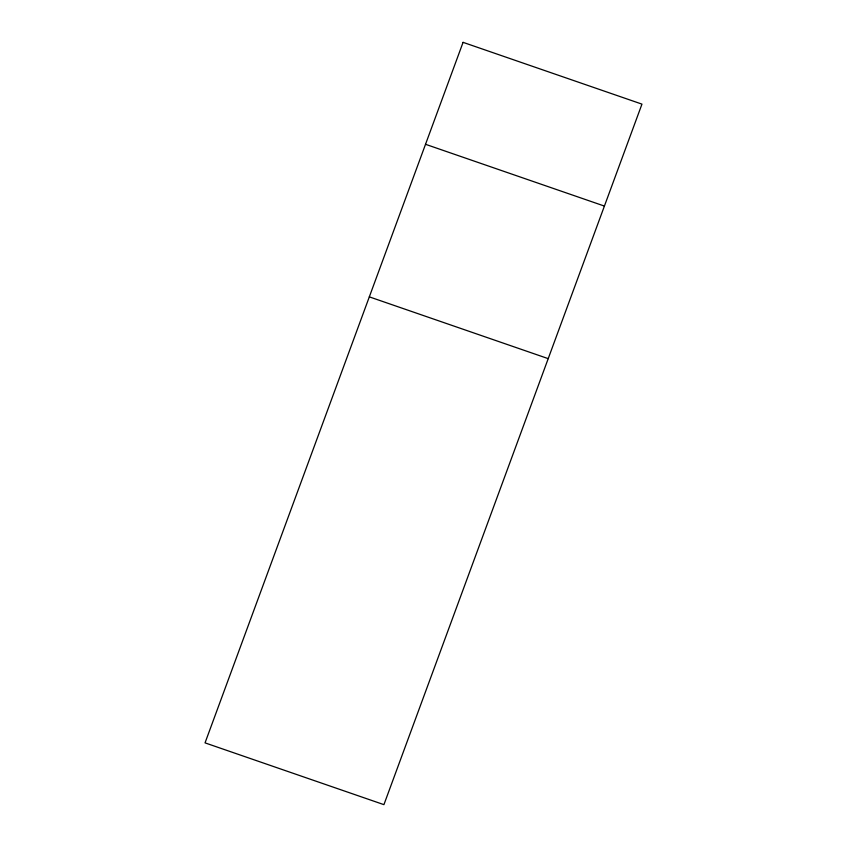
<?xml version="1.0" encoding="UTF-8"?>
<svg xmlns="http://www.w3.org/2000/svg" width="847" height="847" viewBox="0 0 847 847"><rect width="100%" height="100%" fill="white"/><g stroke="black" fill="none" stroke-linecap="round" stroke-linejoin="round"><path stroke-width="1.27" d="M425.522 144.297L604.409 206.075M369.324 296.863L548.21 358.641M463.076 42.35L205.038 742.872L383.924 804.65L641.962 104.128L463.076 42.35"/></g></svg>
